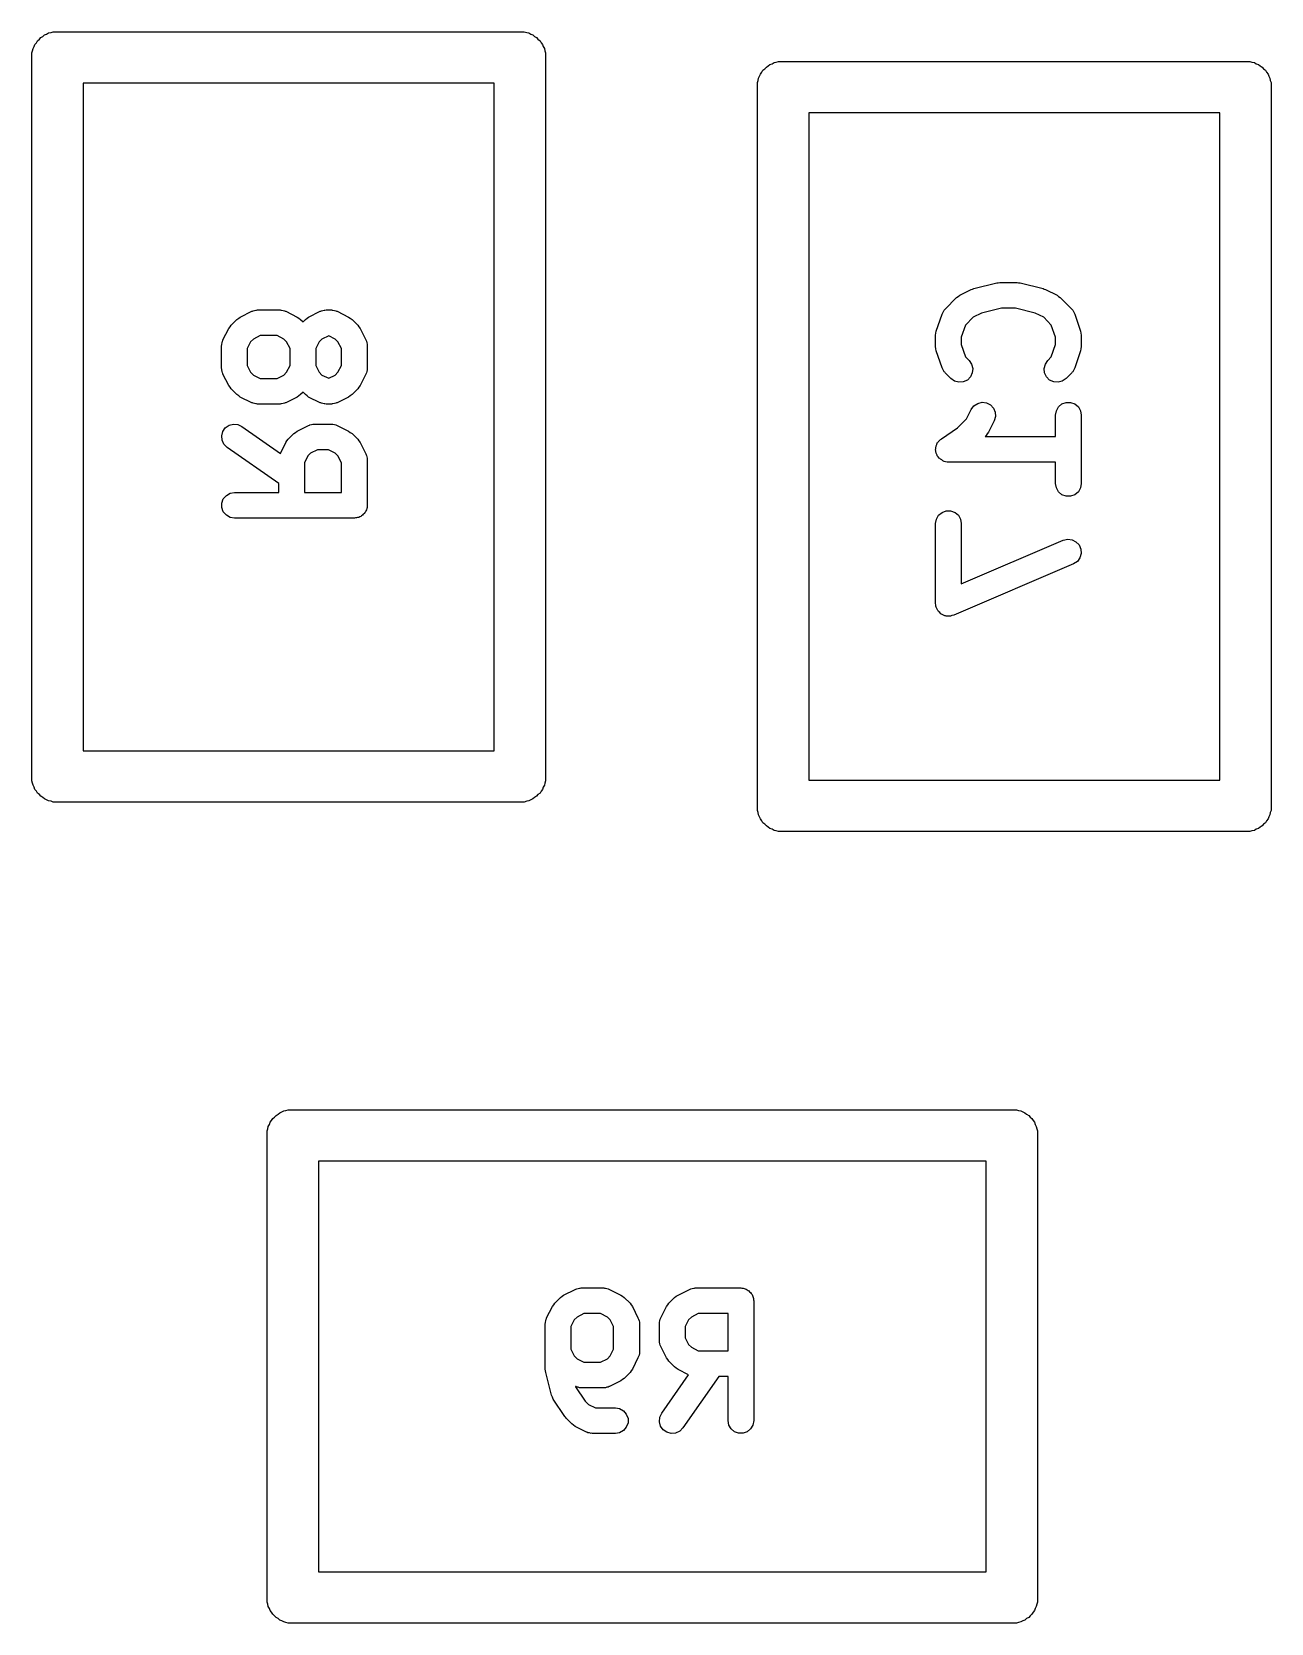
# Model space of a CAD drawing. Extents: x 86 to 122.3, y -103.9 to -55.1.
# Drawn here: x 110.832 to 114.451, y -91.032 to -86.383 of the extents above; entities that cross this region are included whole.
import ezdxf

# ---------------------------------------------------------------- set-up
doc = ezdxf.new("R2010")
doc.units = 0
doc.header["$MEASUREMENT"] = 0
doc.layers.add('BLACK', color=7, linetype='CONTINUOUS')

msp = doc.modelspace()

# ---------------------------------------------------------------- linework, layer by layer
at = {"layer": 'BLACK', "linetype": 'CONTINUOUS'}
for p, q in [((110.841, -86.42), (110.846, -86.4149)), ((110.846, -86.4149), (110.849, -86.4091)), ((110.849, -86.4091), (110.854, -86.4048)), ((110.854, -86.4048), (110.858, -86.3997)), ((110.858, -86.3997), (110.864, -86.3964)), ((110.864, -86.3964), (110.869, -86.3921)), ((110.869, -86.3921), (110.875, -86.3898)), ((110.875, -86.3898), (110.881, -86.3865)), ((110.881, -86.3865), (110.888, -86.3854)), ((110.888, -86.3854), (110.894, -86.3831)), ((110.894, -86.3831), (110.901, -86.3831)), ((110.901, -86.3831), (110.901, -86.3831)), ((110.901, -86.3831), (112.264, -86.3831)), ((112.264, -86.3831), (112.27, -86.3831)), ((112.264, -86.3831), (112.264, -86.3831)), ((112.27, -86.3831), (112.277, -86.3854)), ((112.277, -86.3854), (112.283, -86.3865)), ((112.283, -86.3865), (112.289, -86.3898)), ((112.289, -86.3898), (112.295, -86.3921)), ((112.295, -86.3921), (112.3, -86.3964)), ((112.3, -86.3964), (112.306, -86.3997)), ((112.306, -86.3997), (112.31, -86.4048)), ((112.31, -86.4048), (112.316, -86.4091)), ((112.316, -86.4091), (112.319, -86.4149)), ((112.319, -86.4149), (112.323, -86.42)), ((110.832, -86.4449), (110.834, -86.4386)), ((110.832, -86.4515), (110.832, -86.4449)), ((110.832, -88.5646), (110.832, -86.4515)), ((110.834, -86.4386), (110.836, -86.432)), ((110.836, -86.432), (110.839, -86.4263)), ((110.839, -86.4263), (110.841, -86.42)), ((112.323, -86.42), (112.325, -86.4263)), ((112.325, -86.4263), (112.329, -86.432)), ((112.329, -86.432), (112.33, -86.4386)), ((112.33, -86.4386), (112.332, -86.4449)), ((112.332, -86.4449), (112.332, -86.4515)), ((112.332, -86.4515), (112.332, -86.4515)), ((112.332, -86.4515), (112.332, -88.5646)), ((112.957, -86.5126), (112.96, -86.5064)), ((112.96, -86.5064), (112.964, -86.5013)), ((112.964, -86.5013), (112.967, -86.4955)), ((112.967, -86.4955), (112.972, -86.4912)), ((112.972, -86.4912), (112.977, -86.4861)), ((112.977, -86.4861), (112.982, -86.4828)), ((112.982, -86.4828), (112.987, -86.4785)), ((112.987, -86.4785), (112.994, -86.4762)), ((112.994, -86.4762), (113, -86.4729)), ((113, -86.4729), (113.006, -86.4717)), ((113.006, -86.4717), (113.012, -86.4694)), ((113.012, -86.4694), (113.019, -86.4694)), ((113.019, -86.4694), (113.019, -86.4694)), ((113.019, -86.4694), (114.382, -86.4694)), ((114.382, -86.4694), (114.389, -86.4694)), ((114.382, -86.4694), (114.382, -86.4694)), ((114.389, -86.4694), (114.395, -86.4717)), ((114.395, -86.4717), (114.402, -86.4729)), ((114.402, -86.4729), (114.407, -86.4762)), ((114.407, -86.4762), (114.414, -86.4785)), ((114.414, -86.4785), (114.419, -86.4828)), ((114.419, -86.4828), (114.425, -86.4861)), ((114.425, -86.4861), (114.429, -86.4912)), ((114.429, -86.4912), (114.434, -86.4955)), ((114.434, -86.4955), (114.437, -86.5013)), ((114.437, -86.5013), (114.442, -86.5064)), ((114.442, -86.5064), (114.444, -86.5126)), ((110.982, -86.5331), (110.982, -88.4831)), ((112.182, -86.5331), (110.982, -86.5331)), ((112.182, -88.4831), (112.182, -86.5331)), ((112.951, -86.5312), (112.953, -86.525)), ((112.951, -86.5379), (112.951, -86.5312)), ((112.951, -88.6312), (112.951, -86.5379)), ((112.951, -86.5379), (112.951, -86.5379)), ((112.953, -86.525), (112.954, -86.5184)), ((112.954, -86.5184), (112.957, -86.5126)), ((114.444, -86.5126), (114.447, -86.5184)), ((114.447, -86.5184), (114.448, -86.525)), ((114.448, -86.525), (114.451, -86.5312)), ((114.451, -86.5312), (114.451, -86.5379)), ((114.451, -86.5379), (114.451, -86.5379)), ((114.451, -86.5379), (114.451, -88.651)), ((113.101, -86.6194), (113.101, -88.5694)), ((114.301, -86.6194), (113.101, -86.6194)), ((114.301, -88.5694), (114.301, -86.6194)), ((113.583, -87.1331), (113.65, -87.1164)), ((113.65, -87.1164), (113.654, -87.1161)), ((113.654, -87.1161), (113.659, -87.1153)), ((113.659, -87.1153), (113.709, -87.1153)), ((113.709, -87.1153), (113.713, -87.1161)), ((113.713, -87.1161), (113.718, -87.1164)), ((113.718, -87.1164), (113.785, -87.1331)), ((113.499, -87.1929), (113.532, -87.1596)), ((113.532, -87.1596), (113.537, -87.1561)), ((113.537, -87.1561), (113.542, -87.1526)), ((113.542, -87.1526), (113.575, -87.1359)), ((113.575, -87.1359), (113.579, -87.1347)), ((113.579, -87.1347), (113.583, -87.1331)), ((113.785, -87.1331), (113.788, -87.1347)), ((113.788, -87.1347), (113.792, -87.1359)), ((113.792, -87.1359), (113.826, -87.1526)), ((113.826, -87.1526), (113.83, -87.1561)), ((113.83, -87.1561), (113.835, -87.1596)), ((113.835, -87.1596), (113.869, -87.1929)), ((111.44, -87.2162), (111.474, -87.1995)), ((111.474, -87.1995), (111.476, -87.1989)), ((111.476, -87.1989), (111.478, -87.1978)), ((111.478, -87.1978), (111.482, -87.1971)), ((111.482, -87.1971), (111.486, -87.1958)), ((111.486, -87.1958), (111.488, -87.196)), ((111.488, -87.196), (111.491, -87.1956)), ((111.491, -87.1956), (111.557, -87.1956)), ((111.557, -87.1956), (111.559, -87.196)), ((111.559, -87.196), (111.561, -87.1958)), ((111.561, -87.1958), (111.566, -87.1971)), ((111.566, -87.1971), (111.57, -87.1978)), ((111.57, -87.1978), (111.572, -87.1989)), ((111.572, -87.1989), (111.574, -87.1995)), ((111.574, -87.1995), (111.607, -87.2162)), ((111.64, -87.2162), (111.674, -87.1995)), ((111.674, -87.1995), (111.676, -87.1989)), ((111.676, -87.1989), (111.678, -87.1978)), ((111.678, -87.1978), (111.682, -87.1971)), ((111.682, -87.1971), (111.686, -87.1958)), ((111.686, -87.1958), (111.688, -87.196)), ((111.688, -87.196), (111.691, -87.1956)), ((111.691, -87.1956), (111.707, -87.1956)), ((111.707, -87.1956), (111.709, -87.196)), ((111.709, -87.196), (111.711, -87.1958)), ((111.711, -87.1958), (111.716, -87.1971)), ((111.716, -87.1971), (111.72, -87.1978)), ((111.72, -87.1978), (111.722, -87.1989)), ((111.722, -87.1989), (111.724, -87.1995)), ((111.724, -87.1995), (111.757, -87.2162)), ((113.473, -87.2576), (113.49, -87.2076)), ((113.49, -87.2076), (113.491, -87.2057)), ((113.491, -87.2057), (113.492, -87.2036)), ((113.492, -87.2036), (113.494, -87.2)), ((113.494, -87.2), (113.496, -87.1961)), ((113.496, -87.1961), (113.498, -87.1947)), ((113.498, -87.1947), (113.499, -87.1929)), ((113.605, -87.2048), (113.581, -87.2169)), ((113.664, -87.1903), (113.605, -87.2048)), ((113.704, -87.1903), (113.664, -87.1903)), ((113.762, -87.2048), (113.704, -87.1903)), ((113.787, -87.2169), (113.762, -87.2048)), ((113.869, -87.1929), (113.87, -87.1947)), ((113.87, -87.1947), (113.872, -87.1961)), ((113.872, -87.1961), (113.874, -87.2)), ((113.874, -87.2), (113.876, -87.2036)), ((113.876, -87.2036), (113.877, -87.2057)), ((113.877, -87.2057), (113.878, -87.2076)), ((113.878, -87.2076), (113.894, -87.2576)), ((111.39, -87.283), (111.407, -87.2496)), ((111.407, -87.2496), (111.411, -87.2448)), ((111.411, -87.2448), (111.414, -87.2399)), ((111.414, -87.2399), (111.431, -87.2232)), ((111.431, -87.2232), (111.436, -87.2198)), ((111.436, -87.2198), (111.44, -87.2162)), ((111.607, -87.2162), (111.612, -87.2198)), ((111.612, -87.2198), (111.617, -87.2232)), ((111.617, -87.2232), (111.624, -87.23)), ((111.624, -87.23), (111.631, -87.2232)), ((111.631, -87.2232), (111.636, -87.2198)), ((111.636, -87.2198), (111.64, -87.2162)), ((111.757, -87.2162), (111.762, -87.2198)), ((111.762, -87.2198), (111.767, -87.2232)), ((111.767, -87.2232), (111.784, -87.2399)), ((111.784, -87.2399), (111.787, -87.2448)), ((111.787, -87.2448), (111.791, -87.2496)), ((111.791, -87.2496), (111.807, -87.283)), ((113.558, -87.2397), (113.546, -87.2755)), ((113.581, -87.2169), (113.558, -87.2397)), ((113.809, -87.2397), (113.787, -87.2169)), ((113.821, -87.2755), (113.809, -87.2397)), ((111.386, -87.2997), (111.387, -87.2976)), ((111.386, -87.3664), (111.386, -87.2997)), ((111.387, -87.2955), (111.388, -87.2912)), ((111.387, -87.2976), (111.387, -87.2955)), ((111.388, -87.2912), (111.389, -87.2869)), ((111.389, -87.2869), (111.39, -87.285)), ((111.39, -87.285), (111.39, -87.283)), ((111.471, -87.2886), (111.461, -87.3086)), ((111.479, -87.2806), (111.471, -87.2886)), ((111.499, -87.2706), (111.479, -87.2806)), ((111.548, -87.2706), (111.499, -87.2706)), ((111.568, -87.2806), (111.548, -87.2706)), ((111.576, -87.2886), (111.568, -87.2806)), ((111.586, -87.3086), (111.576, -87.2886)), ((111.671, -87.2886), (111.661, -87.3086)), ((111.679, -87.2806), (111.671, -87.2886)), ((111.699, -87.2708), (111.679, -87.2806)), ((111.718, -87.2806), (111.699, -87.2708)), ((111.726, -87.2886), (111.718, -87.2806)), ((111.736, -87.3086), (111.726, -87.2886)), ((111.807, -87.283), (111.808, -87.285)), ((111.808, -87.285), (111.809, -87.2869)), ((111.809, -87.2869), (111.81, -87.2912)), ((111.81, -87.2912), (111.811, -87.2955)), ((111.811, -87.2955), (111.811, -87.2976)), ((111.811, -87.2976), (111.811, -87.2997)), ((111.811, -87.2997), (111.811, -87.3664)), ((113.471, -87.2694), (113.472, -87.2635)), ((113.471, -87.3028), (113.471, -87.2694)), ((113.472, -87.2635), (113.473, -87.2576)), ((113.546, -87.2755), (113.546, -87.2967)), ((113.546, -87.2967), (113.558, -87.3325)), ((113.809, -87.3325), (113.821, -87.2967)), ((113.821, -87.2967), (113.821, -87.2755)), ((113.894, -87.2576), (113.895, -87.2635)), ((113.895, -87.2635), (113.896, -87.2694)), ((113.896, -87.2694), (113.896, -87.3028)), ((111.461, -87.3086), (111.461, -87.3576)), ((111.586, -87.3576), (111.586, -87.3086)), ((111.661, -87.3086), (111.661, -87.3576)), ((111.736, -87.3576), (111.736, -87.3086)), ((113.472, -87.3087), (113.471, -87.3028)), ((113.473, -87.3146), (113.472, -87.3087)), ((113.49, -87.3646), (113.473, -87.3146)), ((113.558, -87.3325), (113.569, -87.3429)), ((113.569, -87.3429), (113.576, -87.3536)), ((113.792, -87.3536), (113.799, -87.3429)), ((113.799, -87.3429), (113.809, -87.3325)), ((113.894, -87.3146), (113.878, -87.3646)), ((113.895, -87.3087), (113.894, -87.3146)), ((113.896, -87.3028), (113.895, -87.3087)), ((111.387, -87.3685), (111.386, -87.3664)), ((111.387, -87.3707), (111.387, -87.3685)), ((111.388, -87.3749), (111.387, -87.3707)), ((111.389, -87.3792), (111.388, -87.3749)), ((111.39, -87.3811), (111.389, -87.3792)), ((111.39, -87.3832), (111.39, -87.3811)), ((111.407, -87.4165), (111.39, -87.3832)), ((111.461, -87.3576), (111.471, -87.3775)), ((111.471, -87.3775), (111.479, -87.3856)), ((111.479, -87.3856), (111.499, -87.3956)), ((111.548, -87.3956), (111.568, -87.3856)), ((111.568, -87.3856), (111.576, -87.3775)), ((111.576, -87.3775), (111.586, -87.3576)), ((111.661, -87.3576), (111.671, -87.3775)), ((111.671, -87.3775), (111.679, -87.3856)), ((111.679, -87.3856), (111.699, -87.3953)), ((111.699, -87.3953), (111.718, -87.3856)), ((111.718, -87.3856), (111.726, -87.3775)), ((111.726, -87.3775), (111.736, -87.3576)), ((111.807, -87.3832), (111.791, -87.4165)), ((111.808, -87.3811), (111.807, -87.3832)), ((111.809, -87.3792), (111.808, -87.3811)), ((111.81, -87.3749), (111.809, -87.3792)), ((111.811, -87.3707), (111.81, -87.3749)), ((111.811, -87.3664), (111.811, -87.3685)), ((111.811, -87.3685), (111.811, -87.3707)), ((113.491, -87.3665), (113.49, -87.3646)), ((113.492, -87.3686), (113.491, -87.3665)), ((113.494, -87.3722), (113.492, -87.3686)), ((113.496, -87.3761), (113.494, -87.3722)), ((113.498, -87.3775), (113.496, -87.3761)), ((113.499, -87.3793), (113.498, -87.3775)), ((113.516, -87.396), (113.499, -87.3793)), ((113.573, -87.3909), (113.564, -87.4002)), ((113.578, -87.3791), (113.573, -87.3909)), ((113.576, -87.3536), (113.58, -87.3662)), ((113.58, -87.3662), (113.578, -87.3791)), ((113.788, -87.3662), (113.792, -87.3536)), ((113.789, -87.3791), (113.788, -87.3662)), ((113.795, -87.3909), (113.789, -87.3791)), ((113.804, -87.4002), (113.795, -87.3909)), ((113.869, -87.3793), (113.852, -87.396)), ((113.87, -87.3775), (113.869, -87.3793)), ((113.872, -87.3761), (113.87, -87.3775)), ((113.874, -87.3722), (113.872, -87.3761)), ((113.876, -87.3686), (113.874, -87.3722)), ((113.877, -87.3665), (113.876, -87.3686)), ((113.878, -87.3646), (113.877, -87.3665)), ((111.411, -87.4213), (111.407, -87.4165)), ((111.414, -87.4263), (111.411, -87.4213)), ((111.431, -87.4429), (111.414, -87.4263)), ((111.499, -87.3956), (111.548, -87.3956)), ((111.624, -87.4361), (111.617, -87.4429)), ((111.631, -87.4429), (111.624, -87.4361)), ((111.784, -87.4263), (111.767, -87.4429)), ((111.787, -87.4213), (111.784, -87.4263)), ((111.791, -87.4165), (111.787, -87.4213)), ((113.526, -87.4034), (113.516, -87.396)), ((113.539, -87.4068), (113.526, -87.4034)), ((113.552, -87.4057), (113.539, -87.4068)), ((113.564, -87.4002), (113.552, -87.4057)), ((113.816, -87.4057), (113.804, -87.4002)), ((113.829, -87.4068), (113.816, -87.4057)), ((113.841, -87.4034), (113.829, -87.4068)), ((113.852, -87.396), (113.841, -87.4034)), ((111.436, -87.4464), (111.431, -87.4429)), ((111.44, -87.45), (111.436, -87.4464)), ((111.474, -87.4666), (111.44, -87.45)), ((111.476, -87.4672), (111.474, -87.4666)), ((111.478, -87.4683), (111.476, -87.4672)), ((111.482, -87.4691), (111.478, -87.4683)), ((111.486, -87.4703), (111.482, -87.4691)), ((111.488, -87.4702), (111.486, -87.4703)), ((111.491, -87.4706), (111.488, -87.4702)), ((111.557, -87.4706), (111.491, -87.4706)), ((111.559, -87.4702), (111.557, -87.4706)), ((111.561, -87.4703), (111.559, -87.4702)), ((111.566, -87.4691), (111.561, -87.4703)), ((111.57, -87.4683), (111.566, -87.4691)), ((111.572, -87.4672), (111.57, -87.4683)), ((111.574, -87.4666), (111.572, -87.4672)), ((111.607, -87.45), (111.574, -87.4666)), ((111.612, -87.4464), (111.607, -87.45)), ((111.617, -87.4429), (111.612, -87.4464)), ((111.636, -87.4464), (111.631, -87.4429)), ((111.64, -87.45), (111.636, -87.4464)), ((111.674, -87.4666), (111.64, -87.45)), ((111.676, -87.4672), (111.674, -87.4666)), ((111.678, -87.4683), (111.676, -87.4672)), ((111.682, -87.4691), (111.678, -87.4683)), ((111.686, -87.4703), (111.682, -87.4691)), ((111.688, -87.4702), (111.686, -87.4703)), ((111.691, -87.4706), (111.688, -87.4702)), ((111.707, -87.4706), (111.691, -87.4706)), ((111.709, -87.4702), (111.707, -87.4706)), ((111.711, -87.4703), (111.709, -87.4702)), ((111.716, -87.4691), (111.711, -87.4703)), ((111.72, -87.4683), (111.716, -87.4691)), ((111.722, -87.4672), (111.72, -87.4683)), ((111.724, -87.4666), (111.722, -87.4672)), ((111.757, -87.45), (111.724, -87.4666)), ((111.762, -87.4464), (111.757, -87.45)), ((111.767, -87.4429), (111.762, -87.4464)), ((113.561, -87.5139), (113.575, -87.486)), ((113.575, -87.486), (113.583, -87.4755)), ((113.583, -87.4755), (113.594, -87.4684)), ((113.594, -87.4684), (113.607, -87.4653)), ((113.607, -87.4653), (113.62, -87.4668)), ((113.62, -87.4668), (113.631, -87.4727)), ((113.631, -87.4727), (113.64, -87.4821)), ((113.64, -87.4821), (113.645, -87.4941)), ((113.824, -87.4899), (113.83, -87.4787)), ((113.83, -87.4787), (113.84, -87.4703)), ((113.84, -87.4703), (113.852, -87.4658)), ((113.852, -87.4658), (113.865, -87.4658)), ((113.865, -87.4658), (113.878, -87.4703)), ((113.878, -87.4703), (113.888, -87.4787)), ((113.888, -87.4787), (113.894, -87.4899)), ((111.397, -87.5399), (111.408, -87.5324)), ((111.408, -87.5324), (111.421, -87.5291)), ((111.421, -87.5291), (111.434, -87.5302)), ((111.434, -87.5302), (111.445, -87.5357)), ((111.607, -87.5495), (111.64, -87.5329)), ((111.64, -87.5329), (111.643, -87.5323)), ((111.643, -87.5323), (111.644, -87.5312)), ((111.644, -87.5312), (111.649, -87.5304)), ((111.649, -87.5304), (111.653, -87.5292)), ((111.653, -87.5292), (111.655, -87.5293)), ((111.655, -87.5293), (111.657, -87.5289)), ((111.657, -87.5289), (111.707, -87.5289)), ((111.707, -87.5289), (111.709, -87.5293)), ((111.709, -87.5293), (111.711, -87.5292)), ((111.711, -87.5292), (111.716, -87.5304)), ((111.716, -87.5304), (111.72, -87.5312)), ((111.72, -87.5312), (111.722, -87.5323)), ((111.722, -87.5323), (111.724, -87.5329)), ((111.724, -87.5329), (111.757, -87.5495)), ((113.535, -87.5403), (113.561, -87.5139)), ((113.642, -87.5195), (113.626, -87.5529)), ((113.646, -87.5071), (113.642, -87.5195)), ((113.645, -87.4941), (113.646, -87.5071)), ((113.821, -87.5028), (113.824, -87.4899)), ((113.821, -87.5653), (113.821, -87.5028)), ((113.894, -87.4899), (113.896, -87.5028)), ((113.896, -87.5028), (113.896, -87.7028)), ((111.387, -87.5631), (111.39, -87.5506)), ((111.388, -87.5761), (111.387, -87.5631)), ((111.393, -87.5879), (111.388, -87.5761)), ((111.39, -87.5506), (111.397, -87.5399)), ((111.445, -87.5357), (111.558, -87.6145)), ((111.574, -87.583), (111.577, -87.5782)), ((111.577, -87.5782), (111.581, -87.5732)), ((111.581, -87.5732), (111.597, -87.5566)), ((111.597, -87.5566), (111.602, -87.5531)), ((111.602, -87.5531), (111.607, -87.5495)), ((111.757, -87.5495), (111.762, -87.5531)), ((111.762, -87.5531), (111.767, -87.5566)), ((111.767, -87.5566), (111.784, -87.5732)), ((111.784, -87.5732), (111.787, -87.5782)), ((111.787, -87.5782), (111.791, -87.583)), ((113.478, -87.5824), (113.479, -87.5806)), ((113.479, -87.5806), (113.482, -87.5775)), ((113.482, -87.5775), (113.485, -87.574)), ((113.485, -87.574), (113.487, -87.573)), ((113.487, -87.573), (113.488, -87.5716)), ((113.488, -87.5716), (113.535, -87.5403)), ((113.619, -87.5626), (113.616, -87.5653)), ((113.616, -87.5653), (113.821, -87.5653)), ((113.622, -87.5577), (113.619, -87.5626)), ((113.626, -87.5529), (113.622, -87.5577)), ((111.402, -87.5971), (111.393, -87.5879)), ((111.553, -87.7026), (111.402, -87.5971)), ((111.558, -87.6145), (111.574, -87.583)), ((111.638, -87.622), (111.628, -87.6419)), ((111.646, -87.6139), (111.638, -87.622)), ((111.666, -87.6039), (111.646, -87.6139)), ((111.698, -87.6039), (111.666, -87.6039)), ((111.718, -87.6139), (111.698, -87.6039)), ((111.726, -87.622), (111.718, -87.6139)), ((111.736, -87.6419), (111.726, -87.622)), ((111.791, -87.583), (111.807, -87.6163)), ((111.807, -87.6163), (111.808, -87.6184)), ((111.808, -87.6184), (111.809, -87.6203)), ((111.809, -87.6203), (111.81, -87.6246)), ((111.81, -87.6246), (111.811, -87.6288)), ((113.471, -87.6052), (113.472, -87.6007)), ((113.472, -87.6072), (113.471, -87.6052)), ((113.472, -87.5963), (113.473, -87.5943)), ((113.472, -87.6007), (113.472, -87.5963)), ((113.472, -87.6093), (113.472, -87.6072)), ((113.473, -87.6135), (113.472, -87.6093)), ((113.473, -87.5922), (113.475, -87.5882)), ((113.473, -87.5943), (113.473, -87.5922)), ((113.475, -87.6178), (113.473, -87.6135)), ((113.475, -87.5882), (113.476, -87.584)), ((113.476, -87.6196), (113.475, -87.6178)), ((113.476, -87.584), (113.478, -87.5824)), ((113.476, -87.6215), (113.476, -87.6196)), ((113.479, -87.625), (113.476, -87.6215)), ((113.482, -87.6287), (113.479, -87.625)), ((111.628, -87.6419), (111.628, -87.7289)), ((111.736, -87.7289), (111.736, -87.6419)), ((111.811, -87.6288), (111.811, -87.631)), ((111.811, -87.631), (111.811, -87.6331)), ((111.811, -87.6331), (111.811, -87.7664)), ((113.483, -87.6299), (113.482, -87.6287)), ((113.485, -87.6315), (113.483, -87.6299)), ((113.489, -87.6337), (113.485, -87.6315)), ((113.492, -87.6364), (113.489, -87.6337)), ((113.494, -87.637), (113.492, -87.6364)), ((113.496, -87.638), (113.494, -87.637)), ((113.5, -87.6388), (113.496, -87.638)), ((113.505, -87.64), (113.5, -87.6388)), ((113.507, -87.6399), (113.505, -87.64)), ((113.509, -87.6403), (113.507, -87.6399)), ((113.821, -87.6403), (113.509, -87.6403)), ((113.821, -87.7028), (113.821, -87.6403)), ((111.553, -87.7289), (111.553, -87.7026)), ((113.824, -87.7156), (113.821, -87.7028)), ((113.83, -87.7269), (113.824, -87.7156)), ((113.894, -87.7156), (113.888, -87.7269)), ((113.896, -87.7028), (113.894, -87.7156)), ((111.387, -87.7599), (111.391, -87.7477)), ((111.387, -87.7729), (111.387, -87.7599)), ((111.391, -87.7477), (111.4, -87.7377)), ((111.4, -87.7377), (111.411, -87.7312)), ((111.411, -87.7312), (111.424, -87.7289)), ((111.424, -87.7289), (111.553, -87.7289)), ((111.628, -87.7289), (111.736, -87.7289)), ((111.811, -87.7664), (111.811, -87.7696)), ((113.84, -87.7352), (113.83, -87.7269)), ((113.852, -87.7397), (113.84, -87.7352)), ((113.865, -87.7397), (113.852, -87.7397)), ((113.878, -87.7352), (113.865, -87.7397)), ((113.888, -87.7269), (113.878, -87.7352)), ((111.391, -87.7852), (111.387, -87.7729)), ((111.4, -87.7951), (111.391, -87.7852)), ((111.411, -87.8017), (111.4, -87.7951)), ((111.424, -87.8039), (111.411, -87.8017)), ((111.774, -87.8039), (111.424, -87.8039)), ((111.777, -87.8033), (111.774, -87.8039)), ((111.78, -87.8033), (111.777, -87.8033)), ((111.783, -87.8022), (111.78, -87.8033)), ((111.787, -87.8017), (111.783, -87.8022)), ((111.79, -87.8), (111.787, -87.8017)), ((111.793, -87.7989), (111.79, -87.8)), ((111.795, -87.7968), (111.793, -87.7989)), ((111.798, -87.7951), (111.795, -87.7968)), ((111.8, -87.7926), (111.798, -87.7951)), ((111.803, -87.7905), (111.8, -87.7926)), ((111.804, -87.7877), (111.803, -87.7905)), ((111.806, -87.7852), (111.804, -87.7877)), ((111.807, -87.7821), (111.806, -87.7852)), ((111.809, -87.7792), (111.807, -87.7821)), ((111.81, -87.776), (111.809, -87.7792)), ((111.811, -87.7729), (111.81, -87.776)), ((111.811, -87.7696), (111.811, -87.7729)), ((113.471, -87.8194), (113.474, -87.8066)), ((113.474, -87.8066), (113.48, -87.7953)), ((113.48, -87.7953), (113.49, -87.787)), ((113.49, -87.787), (113.502, -87.7825)), ((113.502, -87.7825), (113.515, -87.7825)), ((113.515, -87.7825), (113.528, -87.787)), ((113.528, -87.787), (113.538, -87.7953)), ((113.538, -87.7953), (113.544, -87.8066)), ((113.544, -87.8066), (113.546, -87.8194)), ((113.471, -88.0528), (113.471, -87.8194)), ((113.546, -87.8194), (113.546, -87.9959)), ((113.546, -87.9959), (113.844, -87.8683)), ((113.844, -87.8683), (113.857, -87.8653)), ((113.857, -87.8653), (113.87, -87.8669)), ((113.87, -87.8669), (113.881, -87.8727)), ((113.881, -87.8727), (113.89, -87.8822)), ((113.89, -87.8822), (113.895, -87.8942)), ((113.895, -87.8942), (113.896, -87.9072)), ((113.874, -87.9372), (113.524, -88.0872)), ((113.885, -87.9301), (113.874, -87.9372)), ((113.892, -87.9197), (113.885, -87.9301)), ((113.896, -87.9072), (113.892, -87.9197)), ((113.472, -88.057), (113.471, -88.0528)), ((113.472, -88.0613), (113.472, -88.057)), ((113.473, -88.0634), (113.472, -88.0613)), ((113.474, -88.0656), (113.473, -88.0634)), ((113.476, -88.0693), (113.474, -88.0656)), ((113.478, -88.0733), (113.476, -88.0693)), ((113.479, -88.0749), (113.478, -88.0733)), ((113.48, -88.0769), (113.479, -88.0749)), ((113.483, -88.0797), (113.48, -88.0769)), ((113.486, -88.0828), (113.483, -88.0797)), ((113.488, -88.0838), (113.486, -88.0828)), ((113.49, -88.0852), (113.488, -88.0838)), ((113.494, -88.0867), (113.49, -88.0852)), ((113.498, -88.0887), (113.494, -88.0867)), ((113.5, -88.0889), (113.498, -88.0887)), ((113.502, -88.0897), (113.5, -88.0889)), ((113.507, -88.0897), (113.502, -88.0897)), ((113.511, -88.0902), (113.507, -88.0897)), ((113.513, -88.0897), (113.511, -88.0902)), ((113.515, -88.0897), (113.513, -88.0897)), ((113.519, -88.0882), (113.515, -88.0897)), ((113.524, -88.0872), (113.519, -88.0882)), ((110.982, -88.4831), (112.182, -88.4831)), ((110.832, -88.5713), (110.832, -88.5646)), ((110.832, -88.5646), (110.832, -88.5646)), ((110.834, -88.5776), (110.832, -88.5713)), ((110.836, -88.5841), (110.834, -88.5776)), ((110.839, -88.5899), (110.836, -88.5841)), ((110.841, -88.5962), (110.839, -88.5899)), ((110.846, -88.6013), (110.841, -88.5962)), ((110.849, -88.607), (110.846, -88.6013)), ((112.319, -88.6013), (112.316, -88.607)), ((112.323, -88.5962), (112.319, -88.6013)), ((112.325, -88.5899), (112.323, -88.5962)), ((112.329, -88.5841), (112.325, -88.5899)), ((112.33, -88.5776), (112.329, -88.5841)), ((112.332, -88.5713), (112.33, -88.5776)), ((112.332, -88.5646), (112.332, -88.5646)), ((112.332, -88.5646), (112.332, -88.5713)), ((113.101, -88.5694), (114.301, -88.5694)), ((110.854, -88.6113), (110.849, -88.607)), ((110.858, -88.6164), (110.854, -88.6113)), ((110.864, -88.6197), (110.858, -88.6164)), ((110.869, -88.624), (110.864, -88.6197)), ((110.875, -88.6263), (110.869, -88.624)), ((110.881, -88.6296), (110.875, -88.6263)), ((110.888, -88.6308), (110.881, -88.6296)), ((110.894, -88.6331), (110.888, -88.6308)), ((110.901, -88.6331), (110.894, -88.6331)), ((112.264, -88.6331), (110.901, -88.6331)), ((110.901, -88.6331), (110.901, -88.6331)), ((112.27, -88.6331), (112.264, -88.6331)), ((112.264, -88.6331), (112.264, -88.6331)), ((112.277, -88.6308), (112.27, -88.6331)), ((112.283, -88.6296), (112.277, -88.6308)), ((112.289, -88.6263), (112.283, -88.6296)), ((112.295, -88.624), (112.289, -88.6263)), ((112.3, -88.6198), (112.295, -88.624)), ((112.306, -88.6164), (112.3, -88.6198)), ((112.31, -88.6113), (112.306, -88.6164)), ((112.316, -88.607), (112.31, -88.6113)), ((112.951, -88.6577), (112.951, -88.6312)), ((112.953, -88.6639), (112.951, -88.6577)), ((112.954, -88.6705), (112.953, -88.6639)), ((112.957, -88.6763), (112.954, -88.6705)), ((112.96, -88.6825), (112.957, -88.6763)), ((112.964, -88.6876), (112.96, -88.6825)), ((112.967, -88.6934), (112.964, -88.6876)), ((112.972, -88.6977), (112.967, -88.6934)), ((114.434, -88.6934), (114.429, -88.6977)), ((114.437, -88.6876), (114.434, -88.6934)), ((114.442, -88.6825), (114.437, -88.6876)), ((114.444, -88.6763), (114.442, -88.6825)), ((114.447, -88.6705), (114.444, -88.6763)), ((114.448, -88.6639), (114.447, -88.6705)), ((114.451, -88.6577), (114.448, -88.6639)), ((114.451, -88.651), (114.451, -88.651)), ((114.451, -88.651), (114.451, -88.6577)), ((112.977, -88.7028), (112.972, -88.6977)), ((112.982, -88.7061), (112.977, -88.7028)), ((112.987, -88.7104), (112.982, -88.7061)), ((112.994, -88.7127), (112.987, -88.7104)), ((113, -88.716), (112.994, -88.7127)), ((113.006, -88.7172), (113, -88.716)), ((113.012, -88.7194), (113.006, -88.7172)), ((113.019, -88.7194), (113.012, -88.7194)), ((114.382, -88.7194), (113.019, -88.7194)), ((113.019, -88.7194), (113.019, -88.7194)), ((114.389, -88.7194), (114.382, -88.7194)), ((114.382, -88.7194), (114.382, -88.7194)), ((114.395, -88.7172), (114.389, -88.7194)), ((114.402, -88.716), (114.395, -88.7172)), ((114.407, -88.7127), (114.402, -88.716)), ((114.414, -88.7104), (114.407, -88.7127)), ((114.419, -88.7061), (114.414, -88.7104)), ((114.425, -88.7028), (114.419, -88.7061)), ((114.429, -88.6977), (114.425, -88.7028)), ((111.574, -89.534), (111.581, -89.5318)), ((111.581, -89.5318), (111.587, -89.5318)), ((111.587, -89.5318), (111.587, -89.5318)), ((111.587, -89.5318), (113.7, -89.5318)), ((113.7, -89.5318), (113.707, -89.5318)), ((113.7, -89.5318), (113.7, -89.5318)), ((113.707, -89.5318), (113.713, -89.534)), ((111.522, -89.5807), (111.526, -89.5749)), ((111.526, -89.5749), (111.528, -89.5687)), ((111.528, -89.5687), (111.532, -89.5636)), ((111.532, -89.5636), (111.536, -89.5578)), ((111.536, -89.5578), (111.541, -89.5535)), ((111.541, -89.5535), (111.545, -89.5484)), ((111.545, -89.5484), (111.551, -89.5451)), ((111.551, -89.5451), (111.556, -89.5408)), ((111.556, -89.5408), (111.562, -89.5385)), ((111.562, -89.5385), (111.568, -89.5352)), ((111.568, -89.5352), (111.574, -89.534)), ((113.713, -89.534), (113.72, -89.5352)), ((113.72, -89.5352), (113.726, -89.5385)), ((113.726, -89.5385), (113.732, -89.5408)), ((113.732, -89.5408), (113.737, -89.5451)), ((113.737, -89.5451), (113.743, -89.5484)), ((113.743, -89.5484), (113.747, -89.5535)), ((113.747, -89.5535), (113.752, -89.5578)), ((113.752, -89.5578), (113.756, -89.5636)), ((113.756, -89.5636), (113.76, -89.5687)), ((113.76, -89.5687), (113.762, -89.5749)), ((113.762, -89.5749), (113.765, -89.5807)), ((111.519, -89.5935), (111.521, -89.5873)), ((111.519, -89.6002), (111.519, -89.5935)), ((111.519, -90.9633), (111.519, -89.6002)), ((111.521, -89.5873), (111.522, -89.5807)), ((113.765, -89.5807), (113.767, -89.5873)), ((113.767, -89.5873), (113.769, -89.5935)), ((113.769, -89.5935), (113.769, -89.6002)), ((113.769, -89.6002), (113.769, -89.6002)), ((113.769, -89.6002), (113.769, -90.9633)), ((111.669, -89.6818), (111.669, -90.8818)), ((113.619, -89.6818), (111.669, -89.6818)), ((113.619, -90.8818), (113.619, -89.6818)), ((112.359, -90.0969), (112.376, -90.0802)), ((112.376, -90.0802), (112.381, -90.0768)), ((112.381, -90.0768), (112.385, -90.0732)), ((112.385, -90.0732), (112.419, -90.0566)), ((112.419, -90.0566), (112.421, -90.0559)), ((112.421, -90.0559), (112.423, -90.0549)), ((112.423, -90.0549), (112.427, -90.0541)), ((112.427, -90.0541), (112.431, -90.0528)), ((112.431, -90.0528), (112.433, -90.053)), ((112.433, -90.053), (112.436, -90.0526)), ((112.436, -90.0526), (112.502, -90.0526)), ((112.502, -90.0526), (112.504, -90.053)), ((112.504, -90.053), (112.507, -90.0528)), ((112.507, -90.0528), (112.511, -90.0541)), ((112.511, -90.0541), (112.515, -90.0549)), ((112.515, -90.0549), (112.517, -90.0559)), ((112.517, -90.0559), (112.519, -90.0566)), ((112.519, -90.0566), (112.552, -90.0732)), ((112.552, -90.0732), (112.557, -90.0768)), ((112.557, -90.0768), (112.562, -90.0802)), ((112.562, -90.0802), (112.579, -90.0969)), ((112.692, -90.0969), (112.709, -90.0802)), ((112.709, -90.0802), (112.714, -90.0768)), ((112.714, -90.0768), (112.719, -90.0732)), ((112.719, -90.0732), (112.752, -90.0566)), ((112.752, -90.0566), (112.754, -90.0559)), ((112.754, -90.0559), (112.756, -90.0549)), ((112.756, -90.0549), (112.76, -90.0541)), ((112.76, -90.0541), (112.765, -90.0528)), ((112.765, -90.0528), (112.767, -90.053)), ((112.767, -90.053), (112.769, -90.0526)), ((112.769, -90.0526), (112.902, -90.0526)), ((112.902, -90.0526), (112.905, -90.0532)), ((112.905, -90.0532), (112.909, -90.0532)), ((112.909, -90.0532), (112.912, -90.0543)), ((112.912, -90.0543), (112.915, -90.0549)), ((112.915, -90.0549), (112.918, -90.0565)), ((112.918, -90.0565), (112.921, -90.0576)), ((112.921, -90.0576), (112.924, -90.0597)), ((112.924, -90.0597), (112.926, -90.0614)), ((112.926, -90.0614), (112.928, -90.0639)), ((112.928, -90.0639), (112.931, -90.066)), ((112.931, -90.066), (112.933, -90.0688)), ((112.933, -90.0688), (112.935, -90.0713)), ((112.935, -90.0713), (112.936, -90.0744)), ((112.936, -90.0744), (112.937, -90.0773)), ((112.937, -90.0773), (112.938, -90.0805)), ((112.938, -90.0805), (112.939, -90.0836)), ((112.939, -90.0836), (112.939, -90.0869)), ((112.939, -90.0869), (112.94, -90.0901)), ((112.94, -90.0901), (112.94, -90.4401)), ((112.335, -90.14), (112.352, -90.1067)), ((112.352, -90.1067), (112.356, -90.1018)), ((112.356, -90.1018), (112.359, -90.0969)), ((112.424, -90.1376), (112.416, -90.1456)), ((112.444, -90.1276), (112.424, -90.1376)), ((112.493, -90.1276), (112.444, -90.1276)), ((112.513, -90.1376), (112.493, -90.1276)), ((112.521, -90.1456), (112.513, -90.1376)), ((112.579, -90.0969), (112.582, -90.1018)), ((112.582, -90.1018), (112.586, -90.1067)), ((112.586, -90.1067), (112.602, -90.14)), ((112.669, -90.14), (112.685, -90.1067)), ((112.685, -90.1067), (112.689, -90.1018)), ((112.689, -90.1018), (112.692, -90.0969)), ((112.758, -90.1376), (112.75, -90.1456)), ((112.778, -90.1276), (112.758, -90.1376)), ((112.865, -90.1276), (112.778, -90.1276)), ((112.865, -90.2359), (112.865, -90.1276)), ((112.331, -90.1568), (112.332, -90.1546)), ((112.331, -90.2901), (112.331, -90.1568)), ((112.332, -90.1525), (112.333, -90.1483)), ((112.332, -90.1546), (112.332, -90.1525)), ((112.333, -90.1483), (112.334, -90.1439)), ((112.334, -90.1439), (112.335, -90.1421)), ((112.335, -90.1421), (112.335, -90.14)), ((112.416, -90.1456), (112.406, -90.1656)), ((112.406, -90.1656), (112.406, -90.2312)), ((112.531, -90.1656), (112.521, -90.1456)), ((112.531, -90.2312), (112.531, -90.1656)), ((112.602, -90.14), (112.603, -90.1421)), ((112.603, -90.1421), (112.604, -90.1439)), ((112.604, -90.1439), (112.605, -90.1483)), ((112.605, -90.1483), (112.606, -90.1525)), ((112.606, -90.1525), (112.606, -90.1546)), ((112.606, -90.1546), (112.606, -90.1568)), ((112.606, -90.1568), (112.606, -90.2401)), ((112.665, -90.1525), (112.666, -90.1483)), ((112.665, -90.1546), (112.665, -90.1525)), ((112.665, -90.1568), (112.665, -90.1546)), ((112.665, -90.2068), (112.665, -90.1568)), ((112.666, -90.1483), (112.667, -90.1439)), ((112.667, -90.1439), (112.668, -90.1421)), ((112.668, -90.1421), (112.669, -90.14)), ((112.75, -90.1456), (112.74, -90.1656)), ((112.74, -90.1656), (112.74, -90.1979)), ((112.406, -90.2312), (112.416, -90.2512)), ((112.521, -90.2512), (112.531, -90.2312)), ((112.665, -90.2089), (112.665, -90.2068)), ((112.665, -90.211), (112.665, -90.2089)), ((112.666, -90.2153), (112.665, -90.211)), ((112.667, -90.2196), (112.666, -90.2153)), ((112.668, -90.2215), (112.667, -90.2196)), ((112.669, -90.2235), (112.668, -90.2215)), ((112.685, -90.2569), (112.669, -90.2235)), ((112.74, -90.1979), (112.75, -90.2179)), ((112.75, -90.2179), (112.758, -90.2259)), ((112.758, -90.2259), (112.778, -90.2359)), ((112.416, -90.2512), (112.424, -90.2593)), ((112.424, -90.2593), (112.444, -90.2693)), ((112.444, -90.2693), (112.493, -90.2693)), ((112.493, -90.2693), (112.513, -90.2593)), ((112.513, -90.2593), (112.521, -90.2512)), ((112.602, -90.2569), (112.586, -90.2902)), ((112.603, -90.2548), (112.602, -90.2569)), ((112.604, -90.2529), (112.603, -90.2548)), ((112.605, -90.2486), (112.604, -90.2529)), ((112.606, -90.2444), (112.605, -90.2486)), ((112.606, -90.2401), (112.606, -90.2422)), ((112.606, -90.2422), (112.606, -90.2444)), ((112.689, -90.2617), (112.685, -90.2569)), ((112.692, -90.2666), (112.689, -90.2617)), ((112.709, -90.2833), (112.692, -90.2666)), ((112.778, -90.2359), (112.865, -90.2359)), ((112.332, -90.2946), (112.331, -90.2901)), ((112.333, -90.2992), (112.332, -90.2946)), ((112.349, -90.3659), (112.333, -90.2992)), ((112.552, -90.3236), (112.519, -90.3403)), ((112.557, -90.3201), (112.552, -90.3236)), ((112.562, -90.3166), (112.557, -90.3201)), ((112.579, -90.2999), (112.562, -90.3166)), ((112.582, -90.295), (112.579, -90.2999)), ((112.586, -90.2902), (112.582, -90.295)), ((112.672, -90.4186), (112.75, -90.306)), ((112.714, -90.2867), (112.709, -90.2833)), ((112.719, -90.2903), (112.714, -90.2867)), ((112.75, -90.306), (112.719, -90.2903)), ((112.838, -90.3109), (112.733, -90.4616)), ((112.865, -90.3109), (112.838, -90.3109)), ((112.865, -90.4401), (112.865, -90.3109)), ((112.352, -90.3717), (112.349, -90.3659)), ((112.421, -90.3409), (112.42, -90.3407)), ((112.42, -90.3407), (112.42, -90.3414)), ((112.42, -90.3414), (112.448, -90.3829)), ((112.423, -90.342), (112.421, -90.3409)), ((112.427, -90.3428), (112.423, -90.342)), ((112.431, -90.344), (112.427, -90.3428)), ((112.433, -90.3439), (112.431, -90.344)), ((112.436, -90.3443), (112.433, -90.3439)), ((112.502, -90.3443), (112.436, -90.3443)), ((112.504, -90.3439), (112.502, -90.3443)), ((112.507, -90.344), (112.504, -90.3439)), ((112.511, -90.3428), (112.507, -90.344)), ((112.515, -90.342), (112.511, -90.3428)), ((112.517, -90.3409), (112.515, -90.342)), ((112.519, -90.3403), (112.517, -90.3409)), ((112.354, -90.3776), (112.352, -90.3717)), ((112.388, -90.4276), (112.354, -90.3776)), ((112.448, -90.3829), (112.458, -90.3926)), ((112.458, -90.3926), (112.478, -90.4026)), ((112.478, -90.4026), (112.536, -90.4026)), ((112.536, -90.4026), (112.548, -90.4049)), ((112.548, -90.4049), (112.56, -90.4114)), ((112.56, -90.4114), (112.568, -90.4213)), ((112.39, -90.4302), (112.388, -90.4276)), ((112.392, -90.4333), (112.39, -90.4302)), ((112.409, -90.4499), (112.392, -90.4333)), ((112.414, -90.4534), (112.409, -90.4499)), ((112.419, -90.457), (112.414, -90.4534)), ((112.452, -90.4736), (112.419, -90.457)), ((112.568, -90.4588), (112.56, -90.4688)), ((112.568, -90.4213), (112.573, -90.4336)), ((112.573, -90.4466), (112.568, -90.4588)), ((112.573, -90.4336), (112.573, -90.4466)), ((112.665, -90.4434), (112.666, -90.4304)), ((112.668, -90.4559), (112.665, -90.4434)), ((112.666, -90.4304), (112.672, -90.4186)), ((112.676, -90.4666), (112.668, -90.4559)), ((112.733, -90.4616), (112.724, -90.4708)), ((112.867, -90.4529), (112.865, -90.4401)), ((112.874, -90.4642), (112.867, -90.4529)), ((112.937, -90.4529), (112.931, -90.4642)), ((112.94, -90.4401), (112.937, -90.4529)), ((112.454, -90.4742), (112.452, -90.4736)), ((112.456, -90.4753), (112.454, -90.4742)), ((112.46, -90.4761), (112.456, -90.4753)), ((112.465, -90.4773), (112.46, -90.4761)), ((112.467, -90.4772), (112.465, -90.4773)), ((112.469, -90.4776), (112.467, -90.4772)), ((112.536, -90.4776), (112.469, -90.4776)), ((112.548, -90.4753), (112.536, -90.4776)), ((112.56, -90.4688), (112.548, -90.4753)), ((112.686, -90.4741), (112.676, -90.4666)), ((112.699, -90.4775), (112.686, -90.4741)), ((112.712, -90.4763), (112.699, -90.4775)), ((112.724, -90.4708), (112.712, -90.4763)), ((112.884, -90.4726), (112.874, -90.4642)), ((112.896, -90.477), (112.884, -90.4726)), ((112.909, -90.477), (112.896, -90.477)), ((112.921, -90.4726), (112.909, -90.477)), ((112.931, -90.4642), (112.921, -90.4726)), ((111.669, -90.8818), (113.619, -90.8818)), ((111.519, -90.97), (111.519, -90.9633)), ((111.519, -90.9633), (111.519, -90.9633)), ((111.521, -90.9762), (111.519, -90.97)), ((113.769, -90.97), (113.767, -90.9762)), ((113.769, -90.9633), (113.769, -90.9633)), ((113.769, -90.9633), (113.769, -90.97)), ((111.522, -90.9828), (111.521, -90.9762)), ((111.526, -90.9886), (111.522, -90.9828)), ((111.528, -90.9948), (111.526, -90.9886)), ((111.532, -90.9999), (111.528, -90.9948)), ((111.536, -91.0057), (111.532, -90.9999)), ((111.541, -91.01), (111.536, -91.0057)), ((111.545, -91.0151), (111.541, -91.01)), ((111.551, -91.0184), (111.545, -91.0151)), ((111.556, -91.0227), (111.551, -91.0184)), ((113.737, -91.0184), (113.732, -91.0227)), ((113.743, -91.0151), (113.737, -91.0184)), ((113.747, -91.01), (113.743, -91.0151)), ((113.752, -91.0057), (113.747, -91.01)), ((113.756, -90.9999), (113.752, -91.0057)), ((113.76, -90.9948), (113.756, -90.9999)), ((113.762, -90.9886), (113.76, -90.9948)), ((113.765, -90.9828), (113.762, -90.9886)), ((113.767, -90.9762), (113.765, -90.9828)), ((111.562, -91.025), (111.556, -91.0227)), ((111.568, -91.0283), (111.562, -91.025)), ((111.574, -91.0295), (111.568, -91.0283)), ((111.581, -91.0318), (111.574, -91.0295)), ((111.587, -91.0318), (111.581, -91.0318)), ((113.7, -91.0318), (111.587, -91.0318)), ((111.587, -91.0318), (111.587, -91.0318)), ((113.707, -91.0318), (113.7, -91.0318)), ((113.7, -91.0318), (113.7, -91.0318)), ((113.713, -91.0295), (113.707, -91.0318)), ((113.72, -91.0283), (113.713, -91.0295)), ((113.726, -91.025), (113.72, -91.0283)), ((113.732, -91.0227), (113.726, -91.025))]:
    msp.add_line(p, q, dxfattribs=at)

doc.saveas('drawing.dxf')
